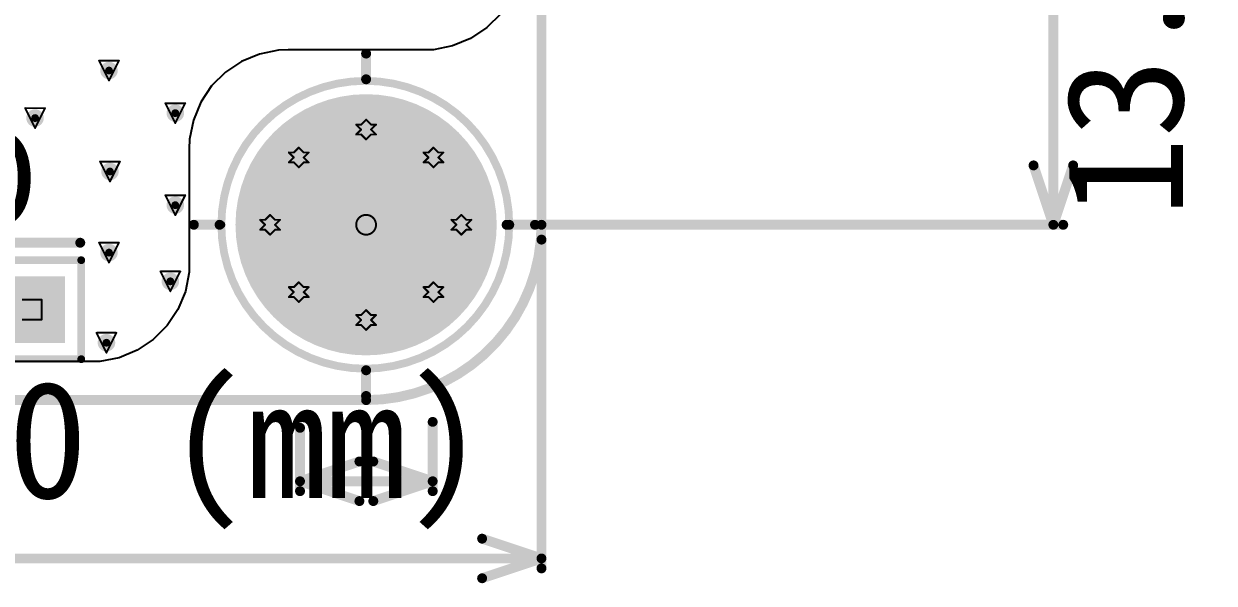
# Model space of a CAD drawing. Header units: millimetres. Extents: x 80 to 220, y 44 to 120.
# Drawn here: x 141.53 to 172.07, y 45.24 to 59.6 of the extents above; entities that cross this region are included whole.
import ezdxf

# ---------------------------------------------------------------- set-up
doc = ezdxf.new("R2010")
doc.units = ezdxf.units.MM
for name, color, linetype in [('BottomLayer', 5, 'Continuous'), ('BottomSolder', 6, 'Continuous'), ('DrillDrawing', 1, 'Continuous'), ('KeepOutLayer', 6, 'Continuous'), ('MultiLayer', 9, 'Continuous'), ('PadHoleLayer', 156, 'Continuous'), ('TopLayer', 1, 'Continuous'), ('TopOverlay', 2, 'Continuous'), ('TopSolder', 216, 'Continuous'), ('ViaHoleLayer', 16, 'Continuous')]:
    doc.layers.add(name, color=color, linetype=linetype)

# ---------------------------------------------------------------- blocks, each defined once
blk = doc.blocks.new('PIN_HDR1X3_2_54___80')
at = {"layer": 'BottomLayer', "const_width": 0.75}
for points in [[(-0.375, 0, 1), (0.375, 0, 1)], [(2.165, 0, 1), (2.915, 0, 1)]]:
    blk.add_lwpolyline(points, format="xyb", close=True, dxfattribs=at)
at = {"layer": 'BottomLayer'}
blk.add_solid([(-3.29, -0.75), (-1.79, -0.75), (-3.29, 0.75), (-1.79, 0.75)], dxfattribs=at)
at = {"layer": 'BottomSolder', "const_width": 0.852}
for points in [[(-0.426, 0, 1), (0.426, 0, 1)], [(2.114, 0, 1), (2.966, 0, 1)]]:
    blk.add_lwpolyline(points, format="xyb", close=True, dxfattribs=at)
at = {"layer": 'BottomSolder'}
blk.add_solid([(-3.392, -0.852), (-1.688, -0.852), (-3.392, 0.852), (-1.688, 0.852)], dxfattribs=at)
at = {"layer": 'MultiLayer', "const_width": 0.75}
for points in [[(-0.375, 0, 1), (0.375, 0, 1)], [(2.165, 0, 1), (2.915, 0, 1)]]:
    blk.add_lwpolyline(points, format="xyb", close=True, dxfattribs=at)
at = {"layer": 'MultiLayer'}
blk.add_solid([(-3.29, -0.75), (-1.79, -0.75), (-3.29, 0.75), (-1.79, 0.75)], dxfattribs=at)
at = {"layer": 'PadHoleLayer', "const_width": 0.45}
for points in [[(-2.765, 0, 1), (-2.315, 0, 1)], [(-0.225, 0, 1), (0.225, 0, 1)], [(2.315, 0, 1), (2.765, 0, 1)]]:
    blk.add_lwpolyline(points, format="xyb", close=True, dxfattribs=at)
at = {"layer": 'TopLayer', "const_width": 0.75}
for points in [[(-0.375, 0, 1), (0.375, 0, 1)], [(2.165, 0, 1), (2.915, 0, 1)]]:
    blk.add_lwpolyline(points, format="xyb", close=True, dxfattribs=at)
at = {"layer": 'TopLayer'}
blk.add_solid([(-3.29, -0.75), (-1.79, -0.75), (-3.29, 0.75), (-1.79, 0.75)], dxfattribs=at)
at = {"layer": 'TopOverlay'}
for points, const_width in [([(-3.81, 1.27), (-3.81, -1.27)], 0.2), ([(3.81, 1.27), (-3.81, 1.27)], 0.196), ([(-1.27, 1.27), (-1.27, -1.27)], 0.2), ([(3.81, 1.27), (3.81, -1.27)], 0.196), ([(3.81, -1.27), (-3.81, -1.27)], 0.2)]:
    blk.add_lwpolyline(points, dxfattribs=dict(at, const_width=const_width))
for points, const_width in [([(-3.86, 1.27, 1), (-3.76, 1.27, 1)], 0.1), ([(-3.859, 1.27, 1), (-3.761, 1.27, 1)], 0.0978), ([(-1.32, 1.27, 1), (-1.22, 1.27, 1)], 0.1), ([(3.761, 1.27, 1), (3.859, 1.27, 1)], 0.0978), ([(3.761, 1.27, 1), (3.859, 1.27, 1)], 0.0978), ([(-3.86, -1.27, 1), (-3.76, -1.27, 1)], 0.1), ([(-3.86, -1.27, 1), (-3.76, -1.27, 1)], 0.1), ([(-1.32, -1.27, 1), (-1.22, -1.27, 1)], 0.1), ([(3.76, -1.27, 1), (3.86, -1.27, 1)], 0.1), ([(3.761, -1.27, 1), (3.859, -1.27, 1)], 0.0978)]:
    blk.add_lwpolyline(points, format="xyb", close=True, dxfattribs=dict(at, const_width=const_width))
at = {"layer": 'TopSolder', "const_width": 0.852}
for points in [[(-0.426, 0, 1), (0.426, 0, 1)], [(2.114, 0, 1), (2.966, 0, 1)]]:
    blk.add_lwpolyline(points, format="xyb", close=True, dxfattribs=at)
at = {"layer": 'TopSolder'}
blk.add_solid([(-3.392, -0.852), (-1.688, -0.852), (-3.392, 0.852), (-1.688, 0.852)], dxfattribs=at)
blk = doc.blocks.new('PAD_82')
at = {"layer": 'BottomLayer', "const_width": 3.25}
blk.add_lwpolyline([(-1.625, 0, 1), (1.625, 0, 1)], format="xyb", close=True, dxfattribs=at)
at = {"layer": 'BottomSolder', "const_width": 3.352}
blk.add_lwpolyline([(-1.676, 0, 1), (1.676, 0, 1)], format="xyb", close=True, dxfattribs=at)
at = {"layer": 'MultiLayer', "const_width": 3.25}
blk.add_lwpolyline([(-1.625, 0, 1), (1.625, 0, 1)], format="xyb", close=True, dxfattribs=at)
at = {"layer": 'PadHoleLayer', "const_width": 1.7}
blk.add_lwpolyline([(-0.85, 0, 1), (0.85, 0, 1)], format="xyb", close=True, dxfattribs=at)
at = {"layer": 'TopLayer', "const_width": 3.25}
blk.add_lwpolyline([(-1.625, 0, 1), (1.625, 0, 1)], format="xyb", close=True, dxfattribs=at)
at = {"layer": 'TopOverlay', "const_width": 0.254}
for points in [[(0, 3.734), (0, 4.394)], [(-4.42, 0), (-3.759, 0)], [(3.674, 0), (4.334, 0)], [(0, -4.394), (0, -3.734)]]:
    blk.add_lwpolyline(points, dxfattribs=at)
at = {"layer": 'TopOverlay'}
for points, const_width in [([(-0.064, 4.394, 1), (0.064, 4.394, 1)], 0.127), ([(3.674, 0, 1), (-3.714, 0, 1)], 0.2), ([(-0.064, 3.734, 1), (0.064, 3.734, 1)], 0.127), ([(-4.483, 0, 1), (-4.356, 0, 1)], 0.127), ([(-3.823, 0, 1), (-3.696, 0, 1)], 0.127), ([(-3.764, 0, 1), (-3.664, 0, 1)], 0.1), ([(3.61, 0, 1), (3.737, 0, 1)], 0.127), ([(3.624, 0, 1), (3.724, 0, 1)], 0.1), ([(4.271, 0, 1), (4.398, 0, 1)], 0.127), ([(-0.064, -3.734, 1), (0.064, -3.734, 1)], 0.127), ([(-0.064, -4.394, 1), (0.064, -4.394, 1)], 0.127)]:
    blk.add_lwpolyline(points, format="xyb", close=True, dxfattribs=dict(at, const_width=const_width))
at = {"layer": 'TopSolder', "const_width": 3.352}
blk.add_lwpolyline([(-1.676, 0, 1), (1.676, 0, 1)], format="xyb", close=True, dxfattribs=at)

msp = doc.modelspace()

# ---------------------------------------------------------------- linework, layer by layer
at = {"layer": 'BottomLayer'}
for p, q in [((153.766, 59.855), (153.412, 59.502)), ((153.412, 59.502), (152.996, 59.224)), ((152.534, 59.032), (152.043, 58.935)), ((152.996, 59.224), (152.534, 59.032)), ((147.576, 58.825), (147.116, 58.635)), ((148.064, 58.922), (147.576, 58.825)), ((148.313, 58.935), (148.064, 58.922)), ((152.043, 58.935), (148.313, 58.935)), ((148.313, 58.935), (148.313, 58.935)), ((146.702, 58.358), (146.35, 58.006)), ((147.116, 58.635), (146.702, 58.358)), ((146.35, 58.006), (146.073, 57.592)), ((146.073, 57.592), (145.882, 57.132)), ((145.882, 57.132), (145.785, 56.644)), ((145.785, 56.644), (145.773, 56.395)), ((145.773, 56.395), (145.773, 53.474)), ((145.773, 53.474), (145.773, 53.223)), ((145.773, 53.223), (145.675, 52.733)), ((145.675, 52.733), (145.484, 52.27)), ((145.484, 52.27), (145.206, 51.854)), ((145.206, 51.854), (144.852, 51.501)), ((144.852, 51.501), (144.436, 51.223)), ((143.974, 51.031), (143.483, 50.934)), ((144.436, 51.223), (143.974, 51.031)), ((143.483, 50.934), (110.699, 50.934))]:
    msp.add_line(p, q, dxfattribs=at)
at = {"layer": 'BottomLayer', "const_width": 0.225}
for points in [[(143.603, 58.401, 1), (143.828, 58.401, 1)], [(145.305, 57.309, 1), (145.53, 57.309, 1)], [(141.706, 57.182, 1), (141.931, 57.182, 1)], [(143.628, 55.81, 1), (143.853, 55.81, 1)], [(145.305, 54.947, 1), (145.53, 54.947, 1)], [(143.603, 53.728, 1), (143.828, 53.728, 1)], [(145.178, 52.991, 1), (145.403, 52.991, 1)], [(143.538, 51.416, 1), (143.763, 51.416, 1)]]:
    msp.add_lwpolyline(points, format="xyb", close=True, dxfattribs=at)
at = {"layer": 'DrillDrawing', "const_width": 0.0508}
for points in [[(143.462, 58.655), (143.97, 58.655)], [(143.462, 58.655), (143.716, 58.147)], [(143.716, 58.147), (143.97, 58.655)], [(141.565, 57.436), (142.073, 57.436)], [(141.565, 57.436), (141.819, 56.928)], [(141.819, 56.928), (142.073, 57.436)], [(145.163, 57.563), (145.671, 57.563)], [(145.163, 57.563), (145.417, 57.055)], [(145.417, 57.055), (145.671, 57.563)], [(150.186, 57.014), (150.313, 57.141)], [(150.313, 57.141), (150.44, 57.014)], [(150.059, 57.014), (150.186, 56.887)], [(150.059, 57.014), (150.186, 57.014)], [(150.059, 56.76), (150.186, 56.887)], [(150.44, 57.014), (150.567, 57.014)], [(150.44, 56.887), (150.567, 57.014)], [(150.44, 56.887), (150.567, 56.76)], [(150.059, 56.76), (150.186, 56.76)], [(150.186, 56.76), (150.313, 56.633)], [(150.313, 56.633), (150.44, 56.76)], [(150.44, 56.76), (150.567, 56.76)], [(148.331, 56.298), (148.458, 56.171)], [(148.331, 56.298), (148.458, 56.298)], [(148.458, 56.298), (148.585, 56.425)], [(148.585, 56.425), (148.712, 56.298)], [(148.712, 56.298), (148.839, 56.298)], [(148.712, 56.171), (148.839, 56.298)], [(151.787, 56.298), (151.914, 56.171)], [(151.787, 56.298), (151.914, 56.298)], [(151.914, 56.298), (152.041, 56.425)], [(152.041, 56.425), (152.168, 56.298)], [(152.168, 56.298), (152.295, 56.298)], [(152.168, 56.171), (152.295, 56.298)], [(143.487, 56.064), (143.995, 56.064)], [(143.487, 56.064), (143.741, 55.556)], [(143.741, 55.556), (143.995, 56.064)], [(148.331, 56.044), (148.458, 56.171)], [(148.331, 56.044), (148.458, 56.044)], [(148.458, 56.044), (148.585, 55.917)], [(148.585, 55.917), (148.712, 56.044)], [(148.712, 56.171), (148.839, 56.044)], [(148.712, 56.044), (148.839, 56.044)], [(151.787, 56.044), (151.914, 56.171)], [(151.787, 56.044), (151.914, 56.044)], [(151.914, 56.044), (152.041, 55.917)], [(152.041, 55.917), (152.168, 56.044)], [(152.168, 56.171), (152.295, 56.044)], [(152.168, 56.044), (152.295, 56.044)], [(145.163, 55.201), (145.671, 55.201)], [(145.163, 55.201), (145.417, 54.693)], [(145.417, 54.693), (145.671, 55.201)], [(147.722, 54.57), (147.849, 54.697)], [(147.849, 54.697), (147.976, 54.57)], [(152.63, 54.57), (152.757, 54.697)], [(152.757, 54.697), (152.884, 54.57)], [(147.595, 54.57), (147.722, 54.443)], [(147.595, 54.57), (147.722, 54.57)], [(147.595, 54.316), (147.722, 54.443)], [(147.976, 54.57), (148.103, 54.57)], [(147.976, 54.443), (148.103, 54.57)], [(147.976, 54.443), (148.103, 54.316)], [(152.503, 54.57), (152.63, 54.443)], [(152.503, 54.57), (152.63, 54.57)], [(152.503, 54.316), (152.63, 54.443)], [(152.884, 54.57), (153.011, 54.57)], [(152.884, 54.443), (153.011, 54.57)], [(152.884, 54.443), (153.011, 54.316)], [(147.595, 54.316), (147.722, 54.316)], [(147.722, 54.316), (147.849, 54.189)], [(147.849, 54.189), (147.976, 54.316)], [(147.976, 54.316), (148.103, 54.316)], [(152.503, 54.316), (152.63, 54.316)], [(152.63, 54.316), (152.757, 54.189)], [(152.757, 54.189), (152.884, 54.316)], [(152.884, 54.316), (153.011, 54.316)], [(143.462, 53.982), (143.97, 53.982)], [(143.462, 53.982), (143.716, 53.474)], [(143.716, 53.474), (143.97, 53.982)], [(145.036, 53.245), (145.544, 53.245)], [(145.036, 53.245), (145.29, 52.737)], [(145.29, 52.737), (145.544, 53.245)], [(148.331, 52.842), (148.458, 52.715)], [(148.331, 52.842), (148.458, 52.842)], [(148.458, 52.842), (148.585, 52.969)], [(148.585, 52.969), (148.712, 52.842)], [(148.712, 52.842), (148.839, 52.842)], [(148.712, 52.715), (148.839, 52.842)], [(151.787, 52.842), (151.914, 52.715)], [(151.787, 52.842), (151.914, 52.842)], [(151.914, 52.842), (152.041, 52.969)], [(152.041, 52.969), (152.168, 52.842)], [(152.168, 52.842), (152.295, 52.842)], [(152.168, 52.715), (152.295, 52.842)], [(141.48, 52.518), (141.988, 52.518)], [(141.988, 52.01), (141.988, 52.518)], [(148.331, 52.588), (148.458, 52.715)], [(148.331, 52.588), (148.458, 52.588)], [(148.458, 52.588), (148.585, 52.461)], [(148.585, 52.461), (148.712, 52.588)], [(148.712, 52.715), (148.839, 52.588)], [(148.712, 52.588), (148.839, 52.588)], [(151.787, 52.588), (151.914, 52.715)], [(151.787, 52.588), (151.914, 52.588)], [(151.914, 52.588), (152.041, 52.461)], [(152.041, 52.461), (152.168, 52.588)], [(152.168, 52.715), (152.295, 52.588)], [(152.168, 52.588), (152.295, 52.588)], [(150.186, 52.126), (150.313, 52.253)], [(150.313, 52.253), (150.44, 52.126)], [(141.48, 52.01), (141.988, 52.01)], [(150.059, 52.126), (150.186, 51.999)], [(150.059, 52.126), (150.186, 52.126)], [(150.059, 51.872), (150.186, 51.999)], [(150.44, 52.126), (150.567, 52.126)], [(150.44, 51.999), (150.567, 52.126)], [(150.44, 51.999), (150.567, 51.872)], [(143.396, 51.67), (143.904, 51.67)], [(143.396, 51.67), (143.65, 51.162)], [(143.65, 51.162), (143.904, 51.67)], [(150.059, 51.872), (150.186, 51.872)], [(150.186, 51.872), (150.313, 51.745)], [(150.313, 51.745), (150.44, 51.872)], [(150.44, 51.872), (150.567, 51.872)]]:
    msp.add_lwpolyline(points, dxfattribs=at)
at = {"layer": 'DrillDrawing'}
for points, const_width in [([(143.449, 58.655, 1), (143.474, 58.655, 1)], 0.0254), ([(143.449, 58.655, 1), (143.474, 58.655, 1)], 0.0254), ([(143.957, 58.655, 1), (143.982, 58.655, 1)], 0.0254), ([(143.957, 58.655, 1), (143.982, 58.655, 1)], 0.0254), ([(143.703, 58.147, 1), (143.728, 58.147, 1)], 0.0254), ([(143.703, 58.147, 1), (143.728, 58.147, 1)], 0.0254), ([(141.552, 57.436, 1), (141.578, 57.436, 1)], 0.0254), ([(141.552, 57.436, 1), (141.578, 57.436, 1)], 0.0254), ([(142.06, 57.436, 1), (142.086, 57.436, 1)], 0.0254), ([(142.06, 57.436, 1), (142.086, 57.436, 1)], 0.0254), ([(145.151, 57.563, 1), (145.176, 57.563, 1)], 0.0254), ([(145.151, 57.563, 1), (145.176, 57.563, 1)], 0.0254), ([(145.659, 57.563, 1), (145.684, 57.563, 1)], 0.0254), ([(145.659, 57.563, 1), (145.684, 57.563, 1)], 0.0254), ([(150.3, 57.141, 1), (150.326, 57.141, 1)], 0.0254), ([(150.3, 57.141, 1), (150.326, 57.141, 1)], 0.0254), ([(141.806, 56.928, 1), (141.832, 56.928, 1)], 0.0254), ([(141.806, 56.928, 1), (141.832, 56.928, 1)], 0.0254), ([(145.405, 57.055, 1), (145.43, 57.055, 1)], 0.0254), ([(145.405, 57.055, 1), (145.43, 57.055, 1)], 0.0254), ([(150.046, 57.014, 1), (150.072, 57.014, 1)], 0.0254), ([(150.046, 57.014, 1), (150.072, 57.014, 1)], 0.0254), ([(150.173, 57.014, 1), (150.199, 57.014, 1)], 0.0254), ([(150.173, 57.014, 1), (150.199, 57.014, 1)], 0.0254), ([(150.173, 56.887, 1), (150.199, 56.887, 1)], 0.0254), ([(150.173, 56.887, 1), (150.199, 56.887, 1)], 0.0254), ([(150.427, 57.014, 1), (150.453, 57.014, 1)], 0.0254), ([(150.427, 57.014, 1), (150.453, 57.014, 1)], 0.0254), ([(150.427, 56.887, 1), (150.453, 56.887, 1)], 0.0254), ([(150.427, 56.887, 1), (150.453, 56.887, 1)], 0.0254), ([(150.554, 57.014, 1), (150.58, 57.014, 1)], 0.0254), ([(150.554, 57.014, 1), (150.58, 57.014, 1)], 0.0254), ([(150.046, 56.76, 1), (150.072, 56.76, 1)], 0.0254), ([(150.046, 56.76, 1), (150.072, 56.76, 1)], 0.0254), ([(150.173, 56.76, 1), (150.199, 56.76, 1)], 0.0254), ([(150.173, 56.76, 1), (150.199, 56.76, 1)], 0.0254), ([(150.3, 56.633, 1), (150.326, 56.633, 1)], 0.0254), ([(150.3, 56.633, 1), (150.326, 56.633, 1)], 0.0254), ([(150.427, 56.76, 1), (150.453, 56.76, 1)], 0.0254), ([(150.427, 56.76, 1), (150.453, 56.76, 1)], 0.0254), ([(150.554, 56.76, 1), (150.58, 56.76, 1)], 0.0254), ([(150.554, 56.76, 1), (150.58, 56.76, 1)], 0.0254), ([(148.318, 56.298, 1), (148.344, 56.298, 1)], 0.0254), ([(148.318, 56.298, 1), (148.344, 56.298, 1)], 0.0254), ([(148.445, 56.298, 1), (148.471, 56.298, 1)], 0.0254), ([(148.445, 56.298, 1), (148.471, 56.298, 1)], 0.0254), ([(148.572, 56.425, 1), (148.598, 56.425, 1)], 0.0254), ([(148.572, 56.425, 1), (148.598, 56.425, 1)], 0.0254), ([(148.699, 56.298, 1), (148.725, 56.298, 1)], 0.0254), ([(148.699, 56.298, 1), (148.725, 56.298, 1)], 0.0254), ([(148.826, 56.298, 1), (148.852, 56.298, 1)], 0.0254), ([(148.826, 56.298, 1), (148.852, 56.298, 1)], 0.0254), ([(151.774, 56.298, 1), (151.8, 56.298, 1)], 0.0254), ([(151.774, 56.298, 1), (151.8, 56.298, 1)], 0.0254), ([(151.901, 56.298, 1), (151.927, 56.298, 1)], 0.0254), ([(151.901, 56.298, 1), (151.927, 56.298, 1)], 0.0254), ([(152.028, 56.425, 1), (152.054, 56.425, 1)], 0.0254), ([(152.028, 56.425, 1), (152.054, 56.425, 1)], 0.0254), ([(152.155, 56.298, 1), (152.181, 56.298, 1)], 0.0254), ([(152.155, 56.298, 1), (152.181, 56.298, 1)], 0.0254), ([(152.282, 56.298, 1), (152.308, 56.298, 1)], 0.0254), ([(152.282, 56.298, 1), (152.308, 56.298, 1)], 0.0254), ([(143.474, 56.064, 1), (143.5, 56.064, 1)], 0.0254), ([(143.474, 56.064, 1), (143.5, 56.064, 1)], 0.0254), ([(143.982, 56.064, 1), (144.008, 56.064, 1)], 0.0254), ([(143.982, 56.064, 1), (144.008, 56.064, 1)], 0.0254), ([(148.318, 56.044, 1), (148.344, 56.044, 1)], 0.0254), ([(148.318, 56.044, 1), (148.344, 56.044, 1)], 0.0254), ([(148.445, 56.171, 1), (148.471, 56.171, 1)], 0.0254), ([(148.445, 56.171, 1), (148.471, 56.171, 1)], 0.0254), ([(148.445, 56.044, 1), (148.471, 56.044, 1)], 0.0254), ([(148.445, 56.044, 1), (148.471, 56.044, 1)], 0.0254), ([(148.572, 55.917, 1), (148.598, 55.917, 1)], 0.0254), ([(148.572, 55.917, 1), (148.598, 55.917, 1)], 0.0254), ([(148.699, 56.171, 1), (148.725, 56.171, 1)], 0.0254), ([(148.699, 56.171, 1), (148.725, 56.171, 1)], 0.0254), ([(148.699, 56.044, 1), (148.725, 56.044, 1)], 0.0254), ([(148.699, 56.044, 1), (148.725, 56.044, 1)], 0.0254), ([(148.826, 56.044, 1), (148.852, 56.044, 1)], 0.0254), ([(148.826, 56.044, 1), (148.852, 56.044, 1)], 0.0254), ([(151.774, 56.044, 1), (151.8, 56.044, 1)], 0.0254), ([(151.774, 56.044, 1), (151.8, 56.044, 1)], 0.0254), ([(151.901, 56.171, 1), (151.927, 56.171, 1)], 0.0254), ([(151.901, 56.171, 1), (151.927, 56.171, 1)], 0.0254), ([(151.901, 56.044, 1), (151.927, 56.044, 1)], 0.0254), ([(151.901, 56.044, 1), (151.927, 56.044, 1)], 0.0254), ([(152.028, 55.917, 1), (152.054, 55.917, 1)], 0.0254), ([(152.028, 55.917, 1), (152.054, 55.917, 1)], 0.0254), ([(152.155, 56.171, 1), (152.181, 56.171, 1)], 0.0254), ([(152.155, 56.171, 1), (152.181, 56.171, 1)], 0.0254), ([(152.155, 56.044, 1), (152.181, 56.044, 1)], 0.0254), ([(152.155, 56.044, 1), (152.181, 56.044, 1)], 0.0254), ([(152.282, 56.044, 1), (152.308, 56.044, 1)], 0.0254), ([(152.282, 56.044, 1), (152.308, 56.044, 1)], 0.0254), ([(143.728, 55.556, 1), (143.754, 55.556, 1)], 0.0254), ([(143.728, 55.556, 1), (143.754, 55.556, 1)], 0.0254), ([(145.151, 55.201, 1), (145.176, 55.201, 1)], 0.0254), ([(145.151, 55.201, 1), (145.176, 55.201, 1)], 0.0254), ([(145.659, 55.201, 1), (145.684, 55.201, 1)], 0.0254), ([(145.659, 55.201, 1), (145.684, 55.201, 1)], 0.0254), ([(145.405, 54.693, 1), (145.43, 54.693, 1)], 0.0254), ([(145.405, 54.693, 1), (145.43, 54.693, 1)], 0.0254), ([(147.836, 54.697, 1), (147.862, 54.697, 1)], 0.0254), ([(147.836, 54.697, 1), (147.862, 54.697, 1)], 0.0254), ([(150.567, 54.443, 1), (150.059, 54.443, 1)], 0.0508), ([(152.744, 54.697, 1), (152.77, 54.697, 1)], 0.0254), ([(152.744, 54.697, 1), (152.77, 54.697, 1)], 0.0254), ([(147.582, 54.57, 1), (147.608, 54.57, 1)], 0.0254), ([(147.582, 54.57, 1), (147.608, 54.57, 1)], 0.0254), ([(147.709, 54.57, 1), (147.735, 54.57, 1)], 0.0254), ([(147.709, 54.57, 1), (147.735, 54.57, 1)], 0.0254), ([(147.709, 54.443, 1), (147.735, 54.443, 1)], 0.0254), ([(147.709, 54.443, 1), (147.735, 54.443, 1)], 0.0254), ([(147.963, 54.57, 1), (147.989, 54.57, 1)], 0.0254), ([(147.963, 54.57, 1), (147.989, 54.57, 1)], 0.0254), ([(147.963, 54.443, 1), (147.989, 54.443, 1)], 0.0254), ([(147.963, 54.443, 1), (147.989, 54.443, 1)], 0.0254), ([(148.09, 54.57, 1), (148.116, 54.57, 1)], 0.0254), ([(148.09, 54.57, 1), (148.116, 54.57, 1)], 0.0254), ([(150.046, 54.443, 1), (150.072, 54.443, 1)], 0.0254), ([(150.554, 54.443, 1), (150.58, 54.443, 1)], 0.0254), ([(152.49, 54.57, 1), (152.516, 54.57, 1)], 0.0254), ([(152.49, 54.57, 1), (152.516, 54.57, 1)], 0.0254), ([(152.617, 54.57, 1), (152.643, 54.57, 1)], 0.0254), ([(152.617, 54.57, 1), (152.643, 54.57, 1)], 0.0254), ([(152.617, 54.443, 1), (152.643, 54.443, 1)], 0.0254), ([(152.617, 54.443, 1), (152.643, 54.443, 1)], 0.0254), ([(152.871, 54.57, 1), (152.897, 54.57, 1)], 0.0254), ([(152.871, 54.57, 1), (152.897, 54.57, 1)], 0.0254), ([(152.871, 54.443, 1), (152.897, 54.443, 1)], 0.0254), ([(152.871, 54.443, 1), (152.897, 54.443, 1)], 0.0254), ([(152.998, 54.57, 1), (153.024, 54.57, 1)], 0.0254), ([(152.998, 54.57, 1), (153.024, 54.57, 1)], 0.0254), ([(147.582, 54.316, 1), (147.608, 54.316, 1)], 0.0254), ([(147.582, 54.316, 1), (147.608, 54.316, 1)], 0.0254), ([(147.709, 54.316, 1), (147.735, 54.316, 1)], 0.0254), ([(147.709, 54.316, 1), (147.735, 54.316, 1)], 0.0254), ([(147.836, 54.189, 1), (147.862, 54.189, 1)], 0.0254), ([(147.836, 54.189, 1), (147.862, 54.189, 1)], 0.0254), ([(147.963, 54.316, 1), (147.989, 54.316, 1)], 0.0254), ([(147.963, 54.316, 1), (147.989, 54.316, 1)], 0.0254), ([(148.09, 54.316, 1), (148.116, 54.316, 1)], 0.0254), ([(148.09, 54.316, 1), (148.116, 54.316, 1)], 0.0254), ([(152.49, 54.316, 1), (152.516, 54.316, 1)], 0.0254), ([(152.49, 54.316, 1), (152.516, 54.316, 1)], 0.0254), ([(152.617, 54.316, 1), (152.643, 54.316, 1)], 0.0254), ([(152.617, 54.316, 1), (152.643, 54.316, 1)], 0.0254), ([(152.744, 54.189, 1), (152.77, 54.189, 1)], 0.0254), ([(152.744, 54.189, 1), (152.77, 54.189, 1)], 0.0254), ([(152.871, 54.316, 1), (152.897, 54.316, 1)], 0.0254), ([(152.871, 54.316, 1), (152.897, 54.316, 1)], 0.0254), ([(152.998, 54.316, 1), (153.024, 54.316, 1)], 0.0254), ([(152.998, 54.316, 1), (153.024, 54.316, 1)], 0.0254), ([(143.449, 53.982, 1), (143.474, 53.982, 1)], 0.0254), ([(143.449, 53.982, 1), (143.474, 53.982, 1)], 0.0254), ([(143.957, 53.982, 1), (143.982, 53.982, 1)], 0.0254), ([(143.957, 53.982, 1), (143.982, 53.982, 1)], 0.0254), ([(143.703, 53.474, 1), (143.728, 53.474, 1)], 0.0254), ([(143.703, 53.474, 1), (143.728, 53.474, 1)], 0.0254), ([(145.024, 53.245, 1), (145.049, 53.245, 1)], 0.0254), ([(145.024, 53.245, 1), (145.049, 53.245, 1)], 0.0254), ([(145.532, 53.245, 1), (145.557, 53.245, 1)], 0.0254), ([(145.532, 53.245, 1), (145.557, 53.245, 1)], 0.0254), ([(148.318, 52.842, 1), (148.344, 52.842, 1)], 0.0254), ([(148.318, 52.842, 1), (148.344, 52.842, 1)], 0.0254), ([(148.445, 52.842, 1), (148.471, 52.842, 1)], 0.0254), ([(148.445, 52.842, 1), (148.471, 52.842, 1)], 0.0254), ([(148.572, 52.969, 1), (148.598, 52.969, 1)], 0.0254), ([(148.572, 52.969, 1), (148.598, 52.969, 1)], 0.0254), ([(148.699, 52.842, 1), (148.725, 52.842, 1)], 0.0254), ([(148.699, 52.842, 1), (148.725, 52.842, 1)], 0.0254), ([(148.826, 52.842, 1), (148.852, 52.842, 1)], 0.0254), ([(148.826, 52.842, 1), (148.852, 52.842, 1)], 0.0254), ([(151.774, 52.842, 1), (151.8, 52.842, 1)], 0.0254), ([(151.774, 52.842, 1), (151.8, 52.842, 1)], 0.0254), ([(151.901, 52.842, 1), (151.927, 52.842, 1)], 0.0254), ([(151.901, 52.842, 1), (151.927, 52.842, 1)], 0.0254), ([(152.028, 52.969, 1), (152.054, 52.969, 1)], 0.0254), ([(152.028, 52.969, 1), (152.054, 52.969, 1)], 0.0254), ([(152.155, 52.842, 1), (152.181, 52.842, 1)], 0.0254), ([(152.155, 52.842, 1), (152.181, 52.842, 1)], 0.0254), ([(152.282, 52.842, 1), (152.308, 52.842, 1)], 0.0254), ([(152.282, 52.842, 1), (152.308, 52.842, 1)], 0.0254), ([(141.976, 52.518, 1), (142.001, 52.518, 1)], 0.0254), ([(141.976, 52.518, 1), (142.001, 52.518, 1)], 0.0254), ([(145.278, 52.737, 1), (145.303, 52.737, 1)], 0.0254), ([(145.278, 52.737, 1), (145.303, 52.737, 1)], 0.0254), ([(148.318, 52.588, 1), (148.344, 52.588, 1)], 0.0254), ([(148.318, 52.588, 1), (148.344, 52.588, 1)], 0.0254), ([(148.445, 52.715, 1), (148.471, 52.715, 1)], 0.0254), ([(148.445, 52.715, 1), (148.471, 52.715, 1)], 0.0254), ([(148.445, 52.588, 1), (148.471, 52.588, 1)], 0.0254), ([(148.445, 52.588, 1), (148.471, 52.588, 1)], 0.0254), ([(148.699, 52.715, 1), (148.725, 52.715, 1)], 0.0254), ([(148.699, 52.715, 1), (148.725, 52.715, 1)], 0.0254), ([(148.699, 52.588, 1), (148.725, 52.588, 1)], 0.0254), ([(148.699, 52.588, 1), (148.725, 52.588, 1)], 0.0254), ([(148.826, 52.588, 1), (148.852, 52.588, 1)], 0.0254), ([(148.826, 52.588, 1), (148.852, 52.588, 1)], 0.0254), ([(151.774, 52.588, 1), (151.8, 52.588, 1)], 0.0254), ([(151.774, 52.588, 1), (151.8, 52.588, 1)], 0.0254), ([(151.901, 52.715, 1), (151.927, 52.715, 1)], 0.0254), ([(151.901, 52.715, 1), (151.927, 52.715, 1)], 0.0254), ([(151.901, 52.588, 1), (151.927, 52.588, 1)], 0.0254), ([(151.901, 52.588, 1), (151.927, 52.588, 1)], 0.0254), ([(152.155, 52.715, 1), (152.181, 52.715, 1)], 0.0254), ([(152.155, 52.715, 1), (152.181, 52.715, 1)], 0.0254), ([(152.155, 52.588, 1), (152.181, 52.588, 1)], 0.0254), ([(152.155, 52.588, 1), (152.181, 52.588, 1)], 0.0254), ([(152.282, 52.588, 1), (152.308, 52.588, 1)], 0.0254), ([(152.282, 52.588, 1), (152.308, 52.588, 1)], 0.0254), ([(148.572, 52.461, 1), (148.598, 52.461, 1)], 0.0254), ([(148.572, 52.461, 1), (148.598, 52.461, 1)], 0.0254), ([(150.3, 52.253, 1), (150.326, 52.253, 1)], 0.0254), ([(150.3, 52.253, 1), (150.326, 52.253, 1)], 0.0254), ([(152.028, 52.461, 1), (152.054, 52.461, 1)], 0.0254), ([(152.028, 52.461, 1), (152.054, 52.461, 1)], 0.0254), ([(141.976, 52.01, 1), (142.001, 52.01, 1)], 0.0254), ([(141.976, 52.01, 1), (142.001, 52.01, 1)], 0.0254), ([(150.046, 52.126, 1), (150.072, 52.126, 1)], 0.0254), ([(150.046, 52.126, 1), (150.072, 52.126, 1)], 0.0254), ([(150.173, 52.126, 1), (150.199, 52.126, 1)], 0.0254), ([(150.173, 52.126, 1), (150.199, 52.126, 1)], 0.0254), ([(150.173, 51.999, 1), (150.199, 51.999, 1)], 0.0254), ([(150.173, 51.999, 1), (150.199, 51.999, 1)], 0.0254), ([(150.427, 52.126, 1), (150.453, 52.126, 1)], 0.0254), ([(150.427, 52.126, 1), (150.453, 52.126, 1)], 0.0254), ([(150.427, 51.999, 1), (150.453, 51.999, 1)], 0.0254), ([(150.427, 51.999, 1), (150.453, 51.999, 1)], 0.0254), ([(150.554, 52.126, 1), (150.58, 52.126, 1)], 0.0254), ([(150.554, 52.126, 1), (150.58, 52.126, 1)], 0.0254), ([(143.384, 51.67, 1), (143.409, 51.67, 1)], 0.0254), ([(143.384, 51.67, 1), (143.409, 51.67, 1)], 0.0254), ([(143.892, 51.67, 1), (143.917, 51.67, 1)], 0.0254), ([(143.892, 51.67, 1), (143.917, 51.67, 1)], 0.0254), ([(150.046, 51.872, 1), (150.072, 51.872, 1)], 0.0254), ([(150.046, 51.872, 1), (150.072, 51.872, 1)], 0.0254), ([(150.173, 51.872, 1), (150.199, 51.872, 1)], 0.0254), ([(150.173, 51.872, 1), (150.199, 51.872, 1)], 0.0254), ([(150.3, 51.745, 1), (150.326, 51.745, 1)], 0.0254), ([(150.3, 51.745, 1), (150.326, 51.745, 1)], 0.0254), ([(150.427, 51.872, 1), (150.453, 51.872, 1)], 0.0254), ([(150.427, 51.872, 1), (150.453, 51.872, 1)], 0.0254), ([(150.554, 51.872, 1), (150.58, 51.872, 1)], 0.0254), ([(150.554, 51.872, 1), (150.58, 51.872, 1)], 0.0254), ([(143.638, 51.162, 1), (143.663, 51.162, 1)], 0.0254), ([(143.638, 51.162, 1), (143.663, 51.162, 1)], 0.0254)]:
    msp.add_lwpolyline(points, format="xyb", close=True, dxfattribs=dict(at, const_width=const_width))
at = {"layer": 'KeepOutLayer', "const_width": 0.254}
for points in [[(154.813, 105.443), (154.813, 54.443)], [(84.813, 49.943), (150.313, 49.943)]]:
    msp.add_lwpolyline(points, dxfattribs=at)
msp.add_lwpolyline([(154.813, 54.443, -0.414214), (150.313, 49.943)], format="xyb", dxfattribs=at)
at = {"layer": 'KeepOutLayer', "const_width": 0.127}
for points in [[(154.75, 54.443, 1), (154.877, 54.443, 1)], [(154.75, 54.443, 1), (154.877, 54.443, 1)], [(150.25, 49.943, 1), (150.377, 49.943, 1)], [(150.25, 49.943, 1), (150.377, 49.943, 1)]]:
    msp.add_lwpolyline(points, format="xyb", close=True, dxfattribs=at)
at = {"layer": 'MultiLayer', "const_width": 0.225}
for points in [[(143.603, 58.401, 1), (143.828, 58.401, 1)], [(145.305, 57.309, 1), (145.53, 57.309, 1)], [(141.706, 57.182, 1), (141.931, 57.182, 1)], [(143.628, 55.81, 1), (143.853, 55.81, 1)], [(145.305, 54.947, 1), (145.53, 54.947, 1)], [(143.603, 53.728, 1), (143.828, 53.728, 1)], [(145.178, 52.991, 1), (145.403, 52.991, 1)], [(143.538, 51.416, 1), (143.763, 51.416, 1)]]:
    msp.add_lwpolyline(points, format="xyb", close=True, dxfattribs=at)
at = {"layer": 'TopLayer'}
for p, q in [((153.766, 59.855), (153.412, 59.502)), ((153.412, 59.502), (152.996, 59.224)), ((152.534, 59.032), (152.043, 58.935)), ((152.996, 59.224), (152.534, 59.032)), ((147.576, 58.825), (147.116, 58.635)), ((148.064, 58.922), (147.576, 58.825)), ((148.313, 58.935), (148.064, 58.922)), ((152.043, 58.935), (148.313, 58.935)), ((148.313, 58.935), (148.313, 58.935)), ((146.702, 58.358), (146.35, 58.006)), ((147.116, 58.635), (146.702, 58.358)), ((146.35, 58.006), (146.073, 57.592)), ((146.073, 57.592), (145.882, 57.132)), ((145.882, 57.132), (145.785, 56.644)), ((145.785, 56.644), (145.773, 56.395)), ((145.773, 56.395), (145.773, 53.474)), ((145.773, 53.474), (145.773, 53.223)), ((145.773, 53.223), (145.675, 52.733)), ((145.675, 52.733), (145.484, 52.27)), ((145.484, 52.27), (145.206, 51.854)), ((145.206, 51.854), (144.852, 51.501)), ((144.852, 51.501), (144.436, 51.223)), ((143.974, 51.031), (143.483, 50.934)), ((144.436, 51.223), (143.974, 51.031)), ((143.483, 50.934), (110.699, 50.934))]:
    msp.add_line(p, q, dxfattribs=at)
at = {"layer": 'TopLayer', "const_width": 0.225}
for points in [[(143.603, 58.401, 1), (143.828, 58.401, 1)], [(145.305, 57.309, 1), (145.53, 57.309, 1)], [(141.706, 57.182, 1), (141.931, 57.182, 1)], [(143.628, 55.81, 1), (143.853, 55.81, 1)], [(145.305, 54.947, 1), (145.53, 54.947, 1)], [(143.603, 53.728, 1), (143.828, 53.728, 1)], [(145.178, 52.991, 1), (145.403, 52.991, 1)], [(143.538, 51.416, 1), (143.763, 51.416, 1)]]:
    msp.add_lwpolyline(points, format="xyb", close=True, dxfattribs=at)
at = {"layer": 'TopOverlay', "const_width": 0.254}
for points in [[(167.947, 54.443), (167.947, 61.178)], [(167.439, 55.967), (167.947, 54.443)], [(167.947, 54.443), (168.455, 55.967)], [(153.919, 54.443), (168.201, 54.443)], [(135.384, 53.982), (142.979, 53.982)], [(154.813, 45.625), (154.813, 54.062)], [(152.021, 47.606), (152.021, 49.384)], [(148.618, 47.606), (148.618, 49.232)], [(148.618, 47.86), (150.142, 48.368)], [(150.497, 48.368), (152.021, 47.86)], [(148.618, 47.86), (150.32, 47.86)], [(148.618, 47.86), (150.142, 47.352)], [(150.32, 47.86), (152.021, 47.86)], [(150.497, 47.352), (152.021, 47.86)], [(153.289, 46.387), (154.813, 45.879)], [(126.566, 45.879), (154.813, 45.879)], [(153.289, 45.371), (154.813, 45.879)]]:
    msp.add_lwpolyline(points, dxfattribs=at)
at = {"layer": 'TopOverlay', "const_width": 0.127}
for points in [[(167.376, 55.967, 1), (167.503, 55.967, 1)], [(168.392, 55.967, 1), (168.519, 55.967, 1)], [(153.855, 54.443, 1), (153.982, 54.443, 1)], [(167.884, 54.443, 1), (168.011, 54.443, 1)], [(167.884, 54.443, 1), (168.011, 54.443, 1)], [(167.884, 54.443, 1), (168.011, 54.443, 1)], [(168.138, 54.443, 1), (168.265, 54.443, 1)], [(142.915, 53.982, 1), (143.042, 53.982, 1)], [(154.75, 54.062, 1), (154.877, 54.062, 1)], [(151.958, 49.384, 1), (152.085, 49.384, 1)], [(148.554, 49.232, 1), (148.681, 49.232, 1)], [(150.078, 48.368, 1), (150.205, 48.368, 1)], [(150.434, 48.368, 1), (150.561, 48.368, 1)], [(148.554, 47.86, 1), (148.681, 47.86, 1)], [(148.554, 47.86, 1), (148.681, 47.86, 1)], [(148.554, 47.86, 1), (148.681, 47.86, 1)], [(150.256, 47.86, 1), (150.383, 47.86, 1)], [(150.256, 47.86, 1), (150.383, 47.86, 1)], [(151.958, 47.86, 1), (152.085, 47.86, 1)], [(151.958, 47.86, 1), (152.085, 47.86, 1)], [(151.958, 47.86, 1), (152.085, 47.86, 1)], [(148.554, 47.606, 1), (148.681, 47.606, 1)], [(151.958, 47.606, 1), (152.085, 47.606, 1)], [(150.078, 47.352, 1), (150.205, 47.352, 1)], [(150.434, 47.352, 1), (150.561, 47.352, 1)], [(153.226, 46.387, 1), (153.353, 46.387, 1)], [(154.75, 45.879, 1), (154.877, 45.879, 1)], [(154.75, 45.879, 1), (154.877, 45.879, 1)], [(154.75, 45.879, 1), (154.877, 45.879, 1)], [(154.75, 45.625, 1), (154.877, 45.625, 1)], [(153.226, 45.371, 1), (153.353, 45.371, 1)]]:
    msp.add_lwpolyline(points, format="xyb", close=True, dxfattribs=at)
at = {"layer": 'ViaHoleLayer', "const_width": 0.1}
for points in [[(143.666, 58.401, 1), (143.766, 58.401, 1)], [(141.769, 57.182, 1), (141.869, 57.182, 1)], [(145.367, 57.309, 1), (145.467, 57.309, 1)], [(143.691, 55.81, 1), (143.791, 55.81, 1)], [(145.367, 54.947, 1), (145.467, 54.947, 1)], [(143.666, 53.728, 1), (143.766, 53.728, 1)], [(145.24, 52.991, 1), (145.34, 52.991, 1)], [(143.6, 51.416, 1), (143.7, 51.416, 1)]]:
    msp.add_lwpolyline(points, format="xyb", close=True, dxfattribs=at)

# ---------------------------------------------------------------- block references
msp.add_blockref('PAD_82', (150.313, 54.443))
at = {"rotation": 180}
msp.add_blockref('PIN_HDR1X3_2_54___80', (139.194, 52.264), dxfattribs=at)

# ---------------------------------------------------------------- texts
at = {"layer": 'TopOverlay'}
for s, height, rotation, p in [('13.47 (mm)', 3, 90, (171.275, 54.642)), ('GND', 2.54, 360, (136.654, 54.363))]:
    msp.add_text(s, height=height, rotation=rotation, dxfattribs=at).set_placement(p)
msp.add_text('3.40 (mm)', height=3, dxfattribs=at).set_placement((135.003, 47.428))

doc.saveas('drawing.dxf')
